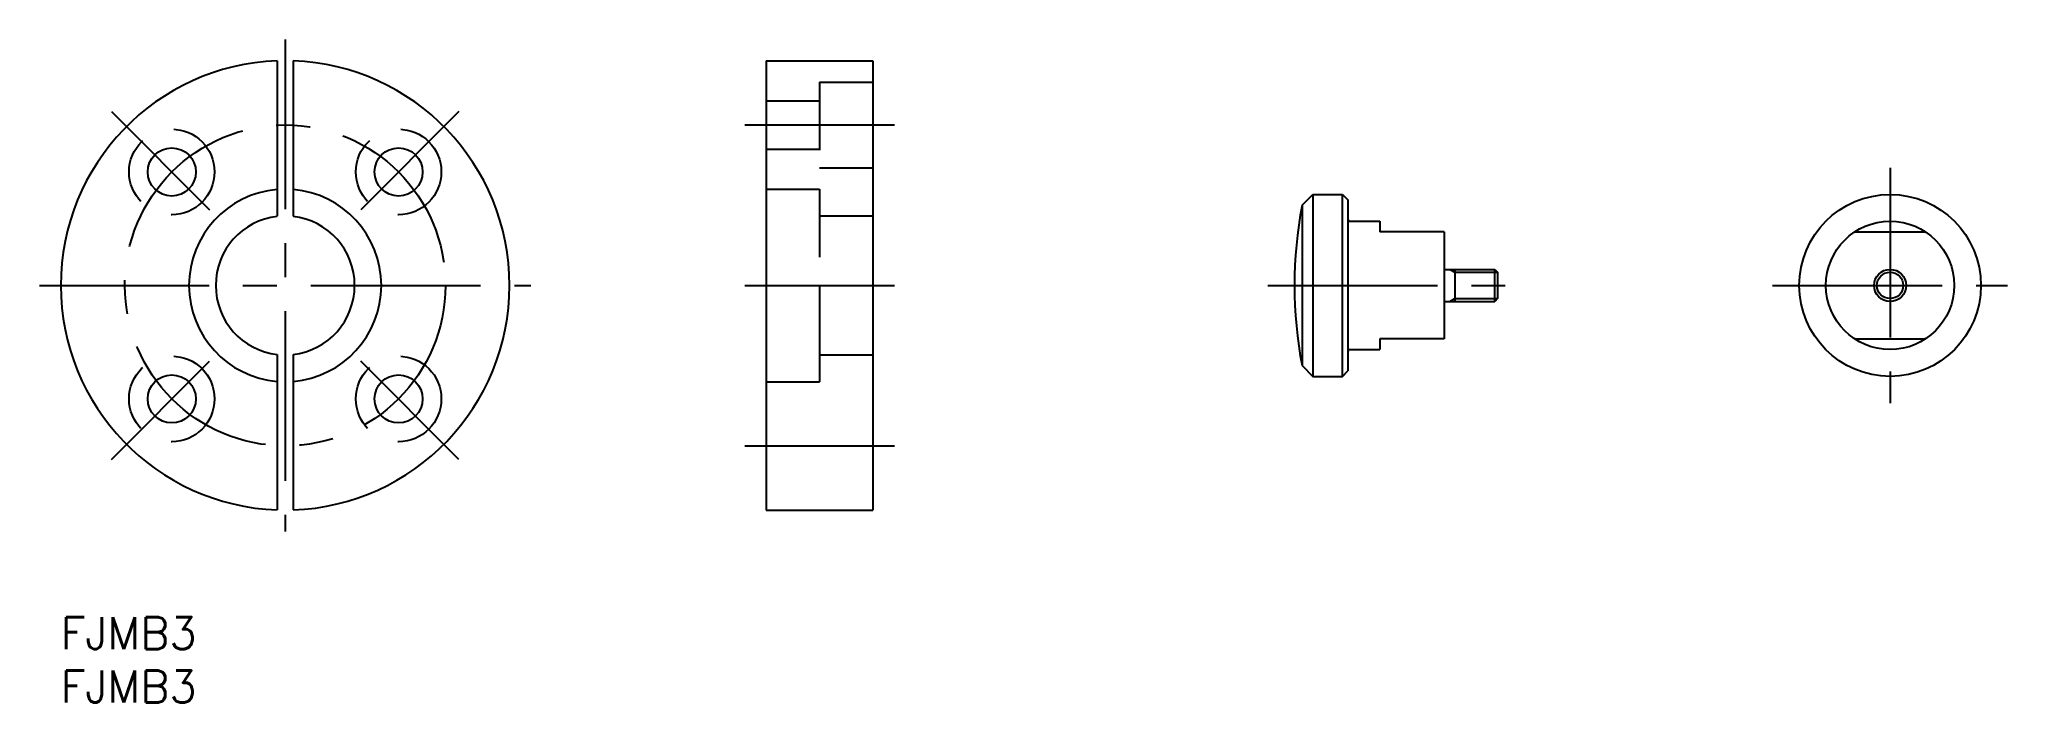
# Model space of a CAD drawing. Extents: x -2 to 182, y -8 to 54.
import ezdxf

# ---------------------------------------------------------------- set-up
doc = ezdxf.new("R2010")
doc.units = 0
doc.header["$LTSCALE"] = 0.5
doc.linetypes.add('CENTER', pattern=[50.8, 31.75, -6.35, 6.35, -6.35])
doc.linetypes.add('DASHED', pattern=[19.05, 12.7, -6.35])
for name, color, linetype in [('MSM_CENTER', 1, 'CENTER'), ('MSM_CONTINUOUS', 7, 'CONTINUOUS'), ('MSM_DASHED', 4, 'DASHED'), ('MSM_NARROW', 5, 'CONTINUOUS'), ('MSM_PART_NUMBER', 7, 'CONTINUOUS')]:
    doc.layers.add(name, color=color, linetype=linetype)
doc.styles.get("Standard").update_dxf_attribs({"font": 'txt.shx', "height": 3, "bigfont": 'bigfont.shx'})

# ---------------------------------------------------------------- blocks, each defined once
blk = doc.blocks.new('*U2')
at = {"layer": 'MSM_PART_NUMBER'}
blk.add_text('FJMB3', height=3, dxfattribs=at).set_placement((0, -3))
blk = doc.blocks.new('*U3')
at = {"layer": 'MSM_PART_NUMBER'}
blk.add_text('FJMB3', height=3, dxfattribs=at).set_placement((0, -8))

msp = doc.modelspace()

# ---------------------------------------------------------------- linework, layer by layer
at = {"layer": 'MSM_CENTER'}
for p, q in [((21, 54), (21, 8)), ((4.74, 47.26), (13.93, 38.07)), ((37.26, 47.26), (28.07, 38.07)), ((64, 46), (78, 46)), ((171.17, 42), (171.17, 20)), ((-2, 31), (44, 31)), ((64, 31), (78, 31)), ((112.94, 31), (136.44, 31)), ((160.17, 31), (182.17, 31)), ((4.74, 14.74), (13.93, 23.93)), ((37.26, 14.74), (28.07, 23.93)), ((64, 16), (78, 16))]:
    msp.add_line(p, q, dxfattribs=at)
msp.add_circle((21, 31), 15, dxfattribs=at)
at = {"layer": 'MSM_CONTINUOUS'}
for p, q in [((20.25, 51.99), (20.25, 37.46)), ((21.75, 51.99), (21.75, 37.46)), ((66, 52), (76, 52)), ((66, 52), (66, 10)), ((76, 52), (76, 10)), ((116.15, 38.5), (117.15, 39.5)), ((117.15, 39.5), (119.94, 39.5)), ((117.15, 39.5), (117.15, 22.5)), ((119.94, 39.5), (120.44, 39)), ((119.94, 22.5), (119.94, 39.5)), ((120.44, 39), (120.44, 23)), ((116.15, 38.5), (116.15, 23.5)), ((120.64, 37), (123.44, 37)), ((123.44, 37), (123.44, 36)), ((129.44, 36), (123.44, 36)), ((129.44, 36), (129.44, 26)), ((167.85, 36), (174.48, 36)), ((129.44, 32.5), (134.17, 32.5)), ((130.44, 32.5), (130.44, 29.5)), ((134.17, 29.5), (134.17, 32.5)), ((134.17, 32.5), (134.44, 32.23)), ((134.44, 32.23), (134.44, 29.77)), ((71, 31), (71, 22)), ((129.44, 29.5), (134.17, 29.5)), ((134.44, 29.77), (134.17, 29.5)), ((129.44, 26), (123.44, 26)), ((123.44, 26), (123.44, 25)), ((167.85, 26), (174.48, 26)), ((20.25, 24.54), (20.25, 10.01)), ((21.75, 24.54), (21.75, 10.01)), ((71, 24.5), (76, 24.5)), ((120.64, 25), (123.44, 25)), ((116.15, 23.5), (117.15, 22.5)), ((117.15, 22.5), (119.94, 22.5)), ((119.94, 22.5), (120.44, 23)), ((66, 22), (71, 22)), ((66, 10), (76, 10))]:
    msp.add_line(p, q, dxfattribs=at)
for centre, radius in [((10.39, 41.61), 2.25), ((31.61, 41.61), 2.25), ((171.17, 31), 8.5), ((171.17, 31), 6), ((171.17, 31), 1.5), ((10.39, 20.39), 2.25), ((31.61, 20.39), 2.25)]:
    msp.add_circle(centre, radius, dxfattribs=at)
for centre, radius, start, end in [((21, 31), 21, 92.0467, 267.9533), ((21, 31), 21, 272.0467, 87.9533), ((21, 31), 9, 94.7802, 265.2198), ((21, 31), 9, 274.7802, 85.2198), ((21, 31), 6.5, 96.6258, 263.3742), ((21, 31), 6.5, 276.6258, 83.3742), ((155.44, 31), 40, 169.1931, 190.8069), ((120.64, 37.2), 0.2, 180, 270), ((120.64, 24.8), 0.2, 90.0002, 180)]:
    msp.add_arc(centre, radius, start, end, dxfattribs=at)
at = {"layer": 'MSM_DASHED'}
for p, q in [((71, 50), (76, 50)), ((71, 50), (71, 42)), ((66, 48.25), (71, 48.25)), ((66, 43.75), (71, 43.75)), ((66, 41.5), (66, 41.5)), ((71, 42), (76, 42)), ((66, 40), (71, 40)), ((71, 40), (71, 29.5)), ((71, 37.5), (76, 37.5))]:
    msp.add_line(p, q, dxfattribs=at)
for centre in [(10.39, 41.61), (31.61, 41.61), (10.39, 20.39), (31.61, 20.39)]:
    msp.add_circle(centre, 4, dxfattribs=at)
at = {"layer": 'MSM_NARROW'}
for p, q in [((129.97, 32.5), (130.44, 32.23)), ((130.44, 32.23), (134.44, 32.23)), ((129.97, 29.5), (130.44, 29.77)), ((130.44, 29.77), (134.44, 29.77))]:
    msp.add_line(p, q, dxfattribs=at)
msp.add_circle((171.17, 31), 1.23, dxfattribs=at)

# ---------------------------------------------------------------- block references
at = {"layer": 'MSM_CONTINUOUS'}
for name in ['*U2', '*U3']:
    msp.add_blockref(name, (0, 0), dxfattribs=at)

doc.saveas('drawing.dxf')
